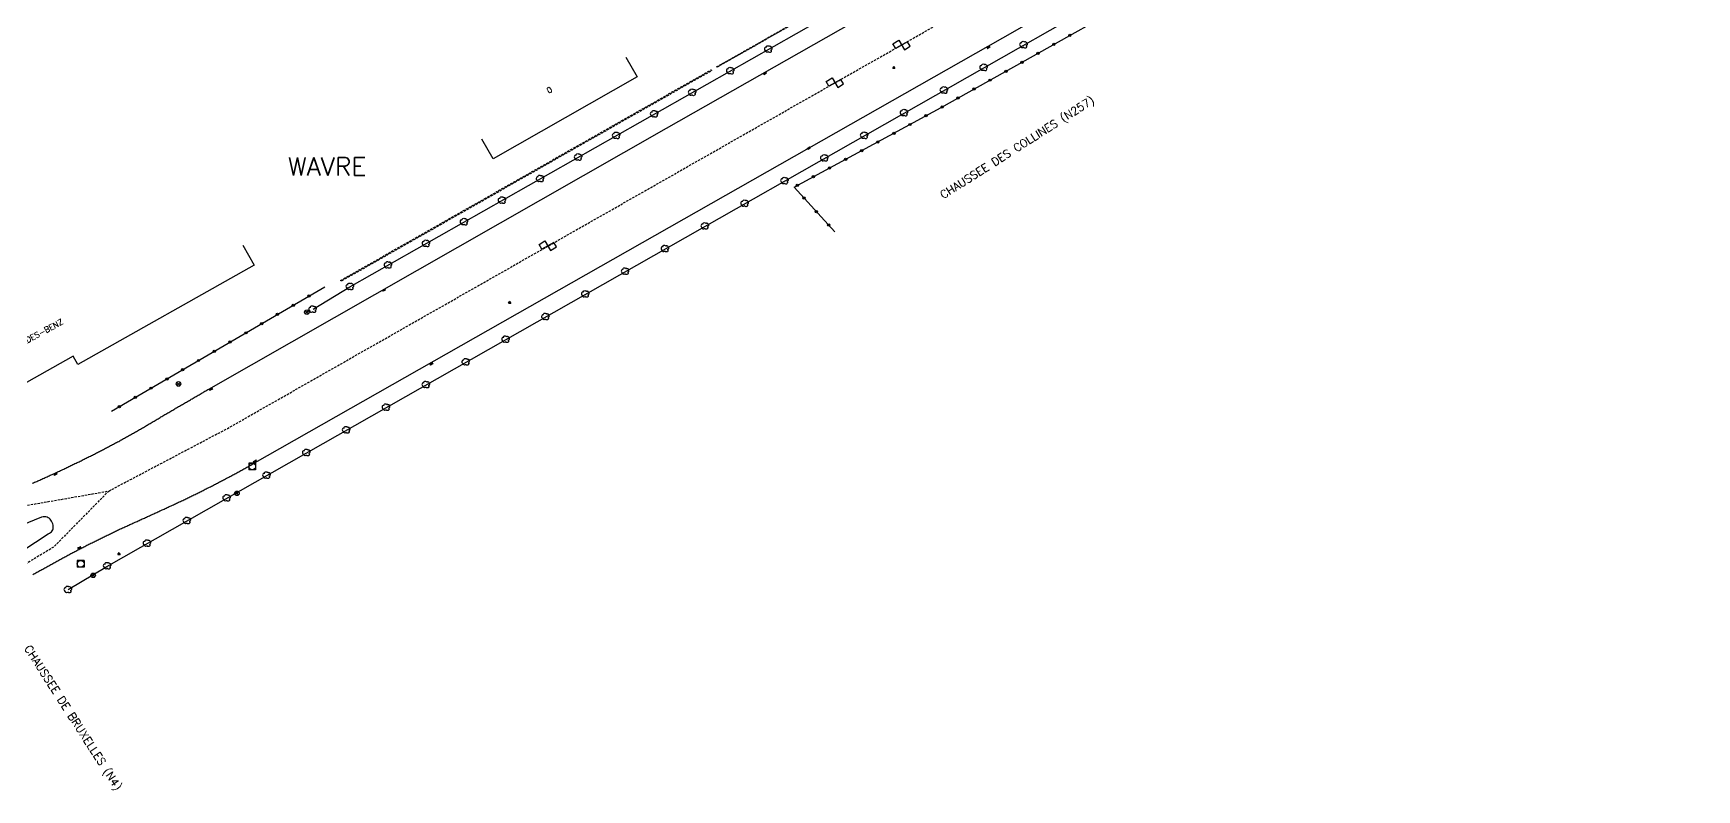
# Model space of a CAD drawing. Header units: millimetres. Extents: x 165003 to 166000, y 157999 to 158715.
# Drawn here: x 165636.3 to 166000, y 158005.2 to 158170.6 of the extents above; entities that cross this region are included whole.
import ezdxf
from ezdxf.enums import TextEntityAlignment as Align

# ---------------------------------------------------------------- set-up
doc = ezdxf.new("R2010")
doc.units = ezdxf.units.MM
doc.linetypes.add('DASHED', pattern=[0.75, 0.5, -0.25])
doc.layers.get('0').update_dxf_attribs({"linetype": 'CONTINUOUS'})
for name, color, linetype in [('W0001', 6, 'DASHED'), ('W0008', 7, 'CONTINUOUS'), ('W0100', 7, 'CONTINUOUS'), ('W0112', 1, 'DASHED'), ('W0300', 7, 'CONTINUOUS'), ('W0302', 3, 'CONTINUOUS'), ('W0322', 7, 'CONTINUOUS'), ('W0400', 7, 'CONTINUOUS'), ('W0420', 7, 'CONTINUOUS'), ('W0469', 7, 'CONTINUOUS'), ('W0851', 7, 'CONTINUOUS'), ('W0980', 7, 'CONTINUOUS'), ('W0984', 7, 'CONTINUOUS'), ('W0989', 7, 'CONTINUOUS'), ('W0991', 7, 'CONTINUOUS')]:
    doc.layers.add(name, color=color, linetype=linetype)
doc.styles.get("Standard").update_dxf_attribs({"font": 'romans.shx', "width": 0.85})

# ---------------------------------------------------------------- blocks, each defined once
blk = doc.blocks.new('T400')
for p, q in [((-0.15, 0.3), (0.15, 0.3)), ((-0.15, -0.25), (-0.15, 0.3)), ((-0.15, 0.15), (0.15, 0.15)), ((-0.15, 0), (0.15, 0)), ((0.15, 0.3), (0.15, -0.25)), ((-0.15, -0.15), (0.15, -0.15)), ((-0.15, -0.25), (-0.15, -0.3)), ((-0.15, -0.3), (0.15, -0.3)), ((0.15, -0.3), (0.15, -0.25))]:
    blk.add_line(p, q)
blk = doc.blocks.new('T851')
for p, q in [((-0.25, -0.15), (0, 0.32)), ((0, 0.32), (0.25, -0.15)), ((-0.25, -0.15), (0.25, -0.15))]:
    blk.add_line(p, q)
for major_axis in [(-0.106, 0.106), (-0.0354, 0.0354), (-0.0236, 0.0236)]:
    blk.add_ellipse((0, 0), major_axis=major_axis, ratio=1, start_param=3.926991, end_param=10.210176)
blk = doc.blocks.new('T420')
for p, q in [((0.75, 0.75), (-0.75, 0.75)), ((-0.75, 0.75), (-0.75, -0.75)), ((0.75, 0.75), (0.75, -0.75)), ((0.75, -0.75), (-0.75, -0.75))]:
    blk.add_line(p, q)
blk.add_ellipse((0, 0), major_axis=(-0.53, 0.53), ratio=1, start_param=3.926991, end_param=10.210176)
blk = doc.blocks.new('t322o')
at = {"color": 0, "linetype": 'Continuous'}
for radius in [0.25, 0.15]:
    blk.add_circle((0, 0), radius, dxfattribs=at)
blk = doc.blocks.new('T300')
for p, q in [((-0.8, 0.51), (-0.86, 0.34)), ((-0.86, 0.34), (-0.86, 0.17)), ((-0.86, 0.17), (-0.74, 0.06)), ((-0.69, 0.63), (-0.8, 0.51)), ((-0.8, -0.06), (-0.74, 0.06)), ((-0.74, 0.06), (-0.69, 0.11)), ((-0.57, 0.69), (-0.69, 0.63)), ((-0.46, 0.69), (-0.57, 0.69)), ((-0.29, 0.63), (-0.46, 0.69)), ((-0.29, 0.63), (-0.17, 0.74)), ((-0.23, 0.57), (-0.29, 0.63)), ((-0.17, 0.74), (-0.06, 0.8)), ((-0.06, 0.8), (0.06, 0.8)), ((0.06, 0.8), (0.23, 0.74)), ((0.23, 0.74), (0.34, 0.63)), ((0.34, 0.63), (0.4, 0.51)), ((0.46, 0.46), (0.34, 0.46)), ((0.4, 0.51), (0.4, 0.46)), ((0.57, 0.4), (0.46, 0.46)), ((0.57, 0.4), (0.69, 0.29)), ((0.69, 0.29), (0.74, 0.17)), ((0.74, 0.06), (0.69, -0.17)), ((0.74, 0.17), (0.74, 0.06)), ((-0.8, -0.17), (-0.8, -0.06)), ((-0.8, -0.23), (-0.8, -0.17)), ((-0.74, -0.34), (-0.8, -0.23)), ((-0.69, -0.4), (-0.74, -0.34)), ((-0.51, -0.46), (-0.69, -0.4)), ((-0.4, -0.46), (-0.51, -0.46)), ((-0.4, -0.46), (-0.34, -0.46)), ((-0.34, -0.46), (-0.34, -0.4)), ((-0.34, -0.51), (-0.34, -0.46)), ((-0.29, -0.63), (-0.34, -0.51)), ((-0.17, -0.74), (-0.29, -0.63)), ((-0.06, -0.8), (-0.17, -0.74)), ((0.06, -0.8), (-0.06, -0.8)), ((0.17, -0.74), (0.06, -0.8)), ((0.23, -0.69), (0.17, -0.74)), ((0.29, -0.46), (0.23, -0.46)), ((0.29, -0.63), (0.23, -0.69)), ((0.46, -0.4), (0.29, -0.46)), ((0.34, -0.51), (0.29, -0.63)), ((0.34, -0.51), (0.34, -0.46)), ((0.57, -0.34), (0.46, -0.4)), ((0.63, -0.29), (0.57, -0.34)), ((0.69, -0.17), (0.63, -0.29))]:
    blk.add_line(p, q)
blk = doc.blocks.new('T469')
at = {"color": 0, "linetype": 'Continuous', "flags": 128}
for points in [[(-0.35, 0.35), (0.35, -0.35)], [(-0.35, -0.35), (0.35, 0.35)]]:
    blk.add_lwpolyline(points, dxfattribs=at)
at = {"color": 0, "linetype": 'Continuous'}
blk.add_circle((0, 0), 0.5, dxfattribs=at)

msp = doc.modelspace()

# ---------------------------------------------------------------- linework, layer by layer
at = {"layer": 'W0001', "flags": 128}
for points in [[(165652.8, 158070.51), (165678.75, 158084.19), (165703.17, 158098.09), (165730.92, 158113.87), (165785.83, 158145.1), (165864.55, 158189.86), (165962.3, 158245.45), (166000, 158267.15)], [(165605.37, 158056.8), (165615.06, 158060), (165624.14, 158063.22), (165634.2, 158067.27), (165652.8, 158070.51), (165640.73, 158058.25), (165635.55, 158055.14), (165629.7, 158051.31), (165623.62, 158045), (165617.46, 158038.19)]]:
    msp.add_lwpolyline(points, dxfattribs=at)
at = {"layer": 'W0008', "flags": 128}
for points in [[(165636.14, 158072.22), (165636.37, 158072.32), (165636.6, 158072.42), (165636.83, 158072.52), (165637.05, 158072.62), (165637.28, 158072.72), (165637.51, 158072.82), (165637.74, 158072.92), (165637.97, 158073.03), (165638.19, 158073.13), (165638.42, 158073.23), (165638.65, 158073.33), (165638.88, 158073.44), (165639.1, 158073.54), (165639.33, 158073.64), (165639.56, 158073.74), (165639.78, 158073.85), (165640.01, 158073.95), (165640.24, 158074.06), (165640.46, 158074.16), (165640.69, 158074.26), (165640.92, 158074.37), (165641.14, 158074.47), (165641.37, 158074.58), (165641.6, 158074.68), (165641.82, 158074.79), (165642.05, 158074.89), (165642.27, 158075), (165642.5, 158075.1), (165642.73, 158075.21), (165642.95, 158075.32), (165643.18, 158075.42), (165643.4, 158075.53), (165643.63, 158075.64), (165643.85, 158075.74), (165644.08, 158075.85), (165644.3, 158075.96), (165644.53, 158076.06), (165644.75, 158076.17), (165644.98, 158076.28), (165645.2, 158076.39), (165645.42, 158076.5), (165645.65, 158076.61), (165645.87, 158076.72), (165646.1, 158076.82), (165646.32, 158076.93), (165646.54, 158077.04), (165646.77, 158077.15), (165646.99, 158077.26), (165647.22, 158077.37), (165647.44, 158077.48), (165647.66, 158077.59), (165647.89, 158077.71), (165648.11, 158077.82), (165648.33, 158077.93), (165648.55, 158078.04), (165648.78, 158078.15), (165649, 158078.26), (165649.22, 158078.38), (165649.44, 158078.49), (165649.67, 158078.6), (165649.89, 158078.71), (165650.11, 158078.83), (165650.33, 158078.94), (165650.55, 158079.05), (165650.78, 158079.17), (165651, 158079.28), (165651.22, 158079.4), (165651.44, 158079.51), (165651.66, 158079.62), (165651.88, 158079.74), (165652.1, 158079.85), (165652.32, 158079.97), (165652.55, 158080.09), (165652.77, 158080.2), (165652.99, 158080.32), (165653.21, 158080.43), (165653.43, 158080.55), (165653.65, 158080.67), (165653.87, 158080.78), (165654.09, 158080.9), (165654.31, 158081.02), (165654.53, 158081.14), (165654.75, 158081.25), (165654.97, 158081.37), (165655.19, 158081.49), (165655.4, 158081.61), (165655.62, 158081.73), (165655.84, 158081.85), (165656.06, 158081.97), (165656.28, 158082.09), (165656.49, 158082.21), (165656.71, 158082.33), (165656.93, 158082.45), (165657.14, 158082.57), (165657.36, 158082.69), (165657.58, 158082.82), (165657.79, 158082.94), (165658.01, 158083.06), (165658.22, 158083.18), (165658.44, 158083.31), (165658.65, 158083.43), (165658.87, 158083.55), (165659.08, 158083.68), (165659.3, 158083.8), (165659.51, 158083.93), (165659.73, 158084.05), (165659.94, 158084.18), (165660.16, 158084.3), (165660.37, 158084.43), (165660.59, 158084.55), (165660.8, 158084.68), (165661.02, 158084.81), (165661.23, 158084.93), (165661.44, 158085.06), (165661.66, 158085.18), (165661.87, 158085.31), (165662.08, 158085.44), (165662.3, 158085.56), (165662.51, 158085.69), (165662.73, 158085.82), (165662.94, 158085.94), (165663.15, 158086.07), (165663.37, 158086.2), (165663.58, 158086.32), (165663.79, 158086.45), (165664.01, 158086.58), (165664.22, 158086.7), (165664.44, 158086.83), (165664.65, 158086.96), (165664.86, 158087.08), (165665.08, 158087.21), (165665.29, 158087.34), (165665.5, 158087.46), (165665.72, 158087.59), (165665.93, 158087.71), (165666.15, 158087.84), (165666.36, 158087.97), (165666.58, 158088.09), (165666.79, 158088.22), (165667, 158088.34), (165667.22, 158088.47), (165667.43, 158088.59), (165667.65, 158088.72), (165667.86, 158088.84), (165668.07, 158088.96), (165668.29, 158089.09), (165668.5, 158089.21), (165668.71, 158089.33), (165668.93, 158089.46), (165669.14, 158089.58), (165669.35, 158089.71), (165669.57, 158089.83), (165669.78, 158089.95), (165670, 158090.08), (165670.21, 158090.2), (165670.42, 158090.33), (165670.64, 158090.45), (165670.85, 158090.57), (165671.06, 158090.7), (165671.28, 158090.82), (165671.49, 158090.95), (165671.7, 158091.07), (165671.92, 158091.2), (165672.13, 158091.32), (165672.34, 158091.44), (165672.56, 158091.57), (165672.77, 158091.69), (165672.98, 158091.82), (165673.2, 158091.94), (165673.41, 158092.06), (165673.62, 158092.19), (165673.84, 158092.31), (165674.05, 158092.44), (165674.26, 158092.56), (165674.47, 158092.69), (165674.69, 158092.81), (165774.78, 158149.8), (165906.32, 158224.56)], [(165636.18, 158052.27), (165636.4, 158052.39), (165636.62, 158052.51), (165636.84, 158052.63), (165637.06, 158052.75), (165637.28, 158052.87), (165637.5, 158052.99), (165637.72, 158053.11), (165637.94, 158053.23), (165638.16, 158053.35), (165638.38, 158053.47), (165638.6, 158053.59), (165638.82, 158053.71), (165639.04, 158053.83), (165639.26, 158053.95), (165639.48, 158054.07), (165639.7, 158054.19), (165639.92, 158054.31), (165640.14, 158054.43), (165640.35, 158054.56), (165640.57, 158054.68), (165640.79, 158054.8), (165641, 158054.92), (165641.22, 158055.05), (165641.44, 158055.17), (165641.65, 158055.29), (165641.87, 158055.41), (165642.09, 158055.53), (165642.31, 158055.65), (165642.53, 158055.77), (165642.74, 158055.89), (165642.96, 158056), (165643.18, 158056.12), (165643.4, 158056.24), (165643.62, 158056.36), (165643.84, 158056.48), (165644.06, 158056.59), (165644.28, 158056.71), (165644.5, 158056.83), (165644.72, 158056.94), (165644.94, 158057.06), (165645.16, 158057.17), (165645.38, 158057.29), (165645.6, 158057.4), (165645.82, 158057.52), (165646.04, 158057.63), (165646.26, 158057.74), (165646.48, 158057.86), (165646.7, 158057.97), (165646.92, 158058.08), (165647.14, 158058.2), (165647.37, 158058.31), (165647.59, 158058.42), (165647.81, 158058.53), (165648.03, 158058.65), (165648.25, 158058.76), (165648.48, 158058.87), (165648.7, 158058.98), (165648.92, 158059.09), (165649.14, 158059.2), (165649.37, 158059.31), (165649.59, 158059.42), (165649.81, 158059.54), (165650.03, 158059.65), (165650.26, 158059.76), (165650.48, 158059.87), (165650.7, 158059.98), (165650.92, 158060.08), (165651.15, 158060.19), (165651.37, 158060.3), (165651.59, 158060.41), (165651.82, 158060.52), (165652.04, 158060.63), (165652.26, 158060.74), (165652.49, 158060.85), (165652.71, 158060.96), (165652.94, 158061.07), (165653.16, 158061.17), (165653.38, 158061.28), (165653.61, 158061.39), (165653.83, 158061.5), (165654.05, 158061.61), (165654.28, 158061.72), (165654.5, 158061.82), (165654.73, 158061.93), (165654.95, 158062.04), (165655.17, 158062.15), (165655.4, 158062.25), (165655.62, 158062.36), (165655.84, 158062.46), (165656.07, 158062.56), (165656.29, 158062.66), (165656.52, 158062.76), (165656.74, 158062.86), (165656.97, 158062.96), (165657.19, 158063.06), (165657.42, 158063.17), (165657.65, 158063.27), (165657.87, 158063.38), (165658.1, 158063.48), (165658.32, 158063.58), (165658.55, 158063.69), (165658.78, 158063.79), (165659.01, 158063.89), (165659.23, 158064), (165659.46, 158064.1), (165659.69, 158064.2), (165659.91, 158064.31), (165660.14, 158064.41), (165660.37, 158064.51), (165660.59, 158064.61), (165660.82, 158064.72), (165661.05, 158064.82), (165661.27, 158064.92), (165661.5, 158065.03), (165661.73, 158065.13), (165661.95, 158065.23), (165662.18, 158065.34), (165662.41, 158065.44), (165662.63, 158065.54), (165662.86, 158065.65), (165663.09, 158065.75), (165663.31, 158065.85), (165663.54, 158065.96), (165663.77, 158066.06), (165663.99, 158066.16), (165664.22, 158066.27), (165664.45, 158066.37), (165664.67, 158066.48), (165664.9, 158066.58), (165665.13, 158066.68), (165665.35, 158066.79), (165665.58, 158066.89), (165665.81, 158067), (165666.03, 158067.1), (165666.26, 158067.21), (165666.48, 158067.31), (165666.71, 158067.42), (165666.94, 158067.52), (165667.16, 158067.63), (165667.39, 158067.73), (165667.61, 158067.84), (165667.84, 158067.94), (165668.07, 158068.05), (165668.29, 158068.15), (165668.52, 158068.26), (165668.74, 158068.37), (165668.97, 158068.47), (165669.19, 158068.58), (165669.42, 158068.69), (165669.64, 158068.79), (165669.87, 158068.9), (165670.09, 158069.01), (165670.32, 158069.12), (165670.54, 158069.23), (165670.77, 158069.33), (165670.99, 158069.44), (165671.21, 158069.55), (165671.44, 158069.66), (165671.66, 158069.77), (165671.89, 158069.88), (165672.11, 158069.99), (165672.33, 158070.1), (165672.56, 158070.21), (165672.78, 158070.32), (165673, 158070.43), (165673.23, 158070.55), (165673.45, 158070.66), (165673.68, 158070.77), (165673.9, 158070.89), (165674.12, 158071), (165674.35, 158071.11), (165674.57, 158071.23), (165674.8, 158071.34), (165675.02, 158071.45), (165675.24, 158071.57), (165675.47, 158071.68), (165675.69, 158071.8), (165675.91, 158071.91), (165676.14, 158072.03), (165676.36, 158072.14), (165676.58, 158072.26), (165676.8, 158072.37), (165677.03, 158072.49), (165677.25, 158072.6), (165677.47, 158072.72), (165677.69, 158072.84), (165677.91, 158072.95), (165678.14, 158073.07), (165678.36, 158073.19), (165678.58, 158073.31), (165678.8, 158073.42), (165679.02, 158073.54), (165679.24, 158073.66), (165679.46, 158073.78), (165679.69, 158073.9), (165679.91, 158074.02), (165680.13, 158074.14), (165680.35, 158074.26), (165680.57, 158074.37), (165680.79, 158074.49), (165681.01, 158074.61), (165681.23, 158074.73), (165681.45, 158074.86), (165681.67, 158074.98), (165681.89, 158075.1), (165682.11, 158075.22), (165682.33, 158075.34), (165682.55, 158075.46), (165682.77, 158075.58), (165682.99, 158075.7), (165683.21, 158075.83), (165683.42, 158075.95), (165683.64, 158076.07), (165683.86, 158076.2), (165684.08, 158076.32), (165684.3, 158076.44), (165848.28, 158169.6), (165900.97, 158199.63)], [(165825.56, 158169.03), (165826.79, 158166.94), (165828.05, 158167.73), (165827.46, 158168.7), (165824.87, 158167.22), (165824.26, 158168.25), (165825.56, 158169.03)], [(165810.95, 158160.81), (165812.18, 158158.71), (165813.44, 158159.5), (165812.85, 158160.48), (165810.26, 158159), (165809.65, 158160.02), (165810.95, 158160.81)], [(165748.17, 158125.19), (165749.41, 158123.1), (165750.67, 158123.89), (165750.08, 158124.86), (165747.48, 158123.38), (165746.88, 158124.41), (165748.17, 158125.19)]]:
    msp.add_lwpolyline(points, dxfattribs=at)
msp.add_lwpolyline([(165639.85, 158061.28), (165640.09, 158061.44), (165640.28, 158061.62), (165640.44, 158061.81), (165640.56, 158062.03), (165640.64, 158062.26), (165640.67, 158062.5), (165640.67, 158062.77), (165640.64, 158063.05), (165640.56, 158063.35), (165640.44, 158063.66), (165640.3, 158063.94), (165640.15, 158064.18), (165639.97, 158064.38), (165639.77, 158064.55), (165639.54, 158064.68), (165639.3, 158064.78), (165639.04, 158064.84), (165638.75, 158064.87), (165638.44, 158064.86), (165638.11, 158064.81), (165629.22, 158061.16), (165631.43, 158055.83), (165639.58, 158061.13)], close=True, dxfattribs=at)
at = {"layer": 'W0100', "flags": 128}
for points in [[(165765.88, 158165.36), (165768.35, 158161.01), (165736.84, 158143.11), (165734.37, 158147.45)], [(165682.13, 158124.26), (165684.59, 158119.9), (165646.06, 158098.15), (165645.02, 158099.99), (165629.15, 158091.03), (165626.99, 158089.8), (165625.27, 158090.25), (165596.78, 158075.02), (165594.45, 158075.67), (165578.1, 158104.51), (165582.45, 158106.98)]]:
    msp.add_lwpolyline(points, dxfattribs=at)
at = {"layer": 'W0112', "flags": 128}
for points in [[(165785.7, 158163.21), (165851.48, 158200.54), (165848.94, 158204.99), (165849.04, 158205.05), (165851.63, 158200.5), (165785.76, 158163.11)], [(165703.49, 158116.53), (165784.53, 158162.58), (165784.64, 158162.4), (165703.6, 158116.35)]]:
    msp.add_lwpolyline(points, close=True, dxfattribs=at)
at = {"layer": 'W0302', "flags": 128}
for points in [[(165643.96, 158048.98), (165652.36, 158054.05), (166000, 158251.67)], [(165697.46, 158110.24), (165705.54, 158115.16), (165705.54, 158115.16), (165930.14, 158242.54)]]:
    msp.add_lwpolyline(points, dxfattribs=at)
at = {"layer": 'W0322', "flags": 128}
for points in [[(165811.56, 158127.17), (165802.66, 158136.93), (165834.8, 158154.31), (165896.53, 158188.95), (165988.29, 158239.74), (166000, 158246.54)], [(165653.41, 158087.96), (165700.02, 158115.14)]]:
    msp.add_lwpolyline(points, dxfattribs=at)

# ---------------------------------------------------------------- block references
at = {"layer": 'W0300'}
for p, rotation in [((165797.09, 158167.09), 29.55928929471515), ((165852.91, 158168.06), 29.61569976513719), ((165788.78, 158162.37), 29.55928929471515), ((165844.2, 158163.1), 29.61569976513719), ((165780.46, 158157.65), 29.55928929471515), ((165835.49, 158158.15), 29.61569976513719), ((165772.15, 158152.94), 29.55928929471515), ((165826.77, 158153.2), 29.61569976513719), ((165763.83, 158148.22), 29.55928929471515), ((165818.06, 158148.25), 29.61569976513719), ((165755.52, 158143.5), 29.55928929471515), ((165809.35, 158143.3), 29.61569976513719), ((165747.2, 158138.79), 29.55928929471515), ((165800.64, 158138.34), 29.61569976513719), ((165738.88, 158134.07), 29.55928929471515), ((165791.93, 158133.39), 29.61569976513719), ((165730.57, 158129.36), 29.55928929471515), ((165783.22, 158128.44), 29.61569976513719), ((165722.25, 158124.64), 29.55928929471515), ((165774.5, 158123.49), 29.61569976513719), ((165713.94, 158119.92), 29.55928929471515), ((165765.79, 158118.54), 29.61569976513719), ((165705.62, 158115.21), 29.55928929471515), ((165757.08, 158113.58), 29.61569976513719), ((165697.46, 158110.24), 31.33888494227188), ((165748.37, 158108.63), 29.61569976513719), ((165739.66, 158103.68), 29.61569976513719), ((165730.95, 158098.73), 29.61569976513719), ((165722.23, 158093.77), 29.61569976513719), ((165713.52, 158088.82), 29.61569976513719), ((165704.81, 158083.87), 29.61569976513719), ((165696.1, 158078.92), 29.61569976513719), ((165687.39, 158073.97), 29.61569976513719), ((165678.67, 158069.01), 29.61569976513719), ((165669.96, 158064.06), 29.61569976513719), ((165661.25, 158059.11), 29.61569976513719), ((165652.54, 158054.16), 29.61569976513719), ((165643.96, 158048.98), 31.15857087448277)]:
    msp.add_blockref('T300', p, dxfattribs=dict(at, rotation=rotation))
at = {"layer": 'W0322'}
for p, rotation in [((165859.44, 158168.14), 29.30085436298853), ((165862.93, 158170.09), 29.30085436298853), ((165852.46, 158164.22), 29.30085436298853), ((165855.95, 158166.18), 29.30085436298853), ((165845.48, 158160.31), 29.30085436298853), ((165848.97, 158162.26), 29.30085436298853), ((165838.51, 158156.39), 29.30085436298853), ((165842, 158158.35), 29.30085436298853), ((165831.5, 158152.53), 28.40283985592036), ((165835.02, 158154.43), 29.30085436298853), ((165824.47, 158148.72), 28.40283985592036), ((165827.98, 158150.62), 28.40283985592036), ((165817.43, 158144.92), 28.40283985592036), ((165820.95, 158146.82), 28.40283985592036), ((165810.39, 158141.11), 28.40283985592036), ((165813.91, 158143.01), 28.40283985592036), ((165806.87, 158139.21), 28.40283985592036), ((165803.35, 158137.31), 28.40283985592036), ((165804.82, 158134.56), 132.3917946544366), ((165807.52, 158131.6), 132.3917946544366), ((165810.22, 158128.65), 132.3917946544366), ((165696.61, 158113.14), 30.24510250318994), ((165689.69, 158109.12), 30.24510250318994), ((165693.15, 158111.13), 30.24510250318994), ((165682.78, 158105.09), 30.24510250318994), ((165686.24, 158107.1), 30.24510250318994), ((165675.87, 158101.06), 30.24510250318994), ((165679.33, 158103.07), 30.24510250318994), ((165672.42, 158099.04), 30.24510250318994), ((165665.51, 158095.01), 30.24510250318994), ((165668.96, 158097.03), 30.24510250318994), ((165658.59, 158090.98), 30.24510250318994), ((165662.05, 158093), 30.24510250318994), ((165655.14, 158088.97), 30.24510250318994)]:
    msp.add_blockref('t322o', p, dxfattribs=dict(at, rotation=rotation))
at = {"layer": 'W0400'}
for p, rotation in [((165845.14, 158167.51), 299.6017509779005), ((165796.27, 158161.81), 128.7944672178809), ((165805.81, 158145.41), 119.1405374286542), ((165712.98, 158114.45), 116.8316252469411), ((165723.3, 158098.3), 299.6017509797595), ((165675.12, 158092.79), 299.6558848231405), ((165684.8, 158077.02), 119.6017509763524), ((165641.13, 158074.19), 294.7735064542224), ((165646.39, 158058.08), 117.1457412572747)]:
    msp.add_blockref('T400', p, dxfattribs=dict(at, rotation=rotation))
at = {"layer": 'W0420'}
for p in [(165684.17, 158075.89), (165646.65, 158054.59)]:
    msp.add_blockref('T420', p, dxfattribs=at)
at = {"layer": 'W0469'}
for p in [(165696.12, 158109.6), (165668.06, 158093.92), (165680.82, 158070.02), (165649.39, 158052.08)]:
    msp.add_blockref('T469', p, dxfattribs=at)
at = {"layer": 'W0851'}
for p in [(165824.45, 158163.07), (165740.47, 158111.71), (165655.05, 158056.78)]:
    msp.add_blockref('T851', p, dxfattribs=at)

# ---------------------------------------------------------------- texts
at = {"layer": 'W0980'}
msp.add_text('WAVRE', height=4, dxfattribs=at).set_placement((165700.55, 158141.44), align=Align.MIDDLE)
at = {"layer": 'W0984'}
msp.add_text('MERCEDES-BENZ', height=1.25, rotation=28.2707, dxfattribs=at).set_placement((165636.27, 158104.2), align=Align.MIDDLE)
at = {"layer": 'W0989'}
for s, rotation, p in [('CHAUSSEE DES COLLINES (N257)', 32.511, (165851.48, 158145.52)), ('CHAUSSEE DE BRUXELLES (N4)', 302.7593, (165644.93, 158020.91))]:
    msp.add_text(s, height=1.75, rotation=rotation, dxfattribs=at).set_placement(p, align=Align.MIDDLE)
at = {"layer": 'W0991'}
msp.add_text('0', height=1.25, rotation=29.6065, dxfattribs=at).set_placement((165749.14, 158158.15), align=Align.MIDDLE)

doc.saveas('drawing.dxf')
